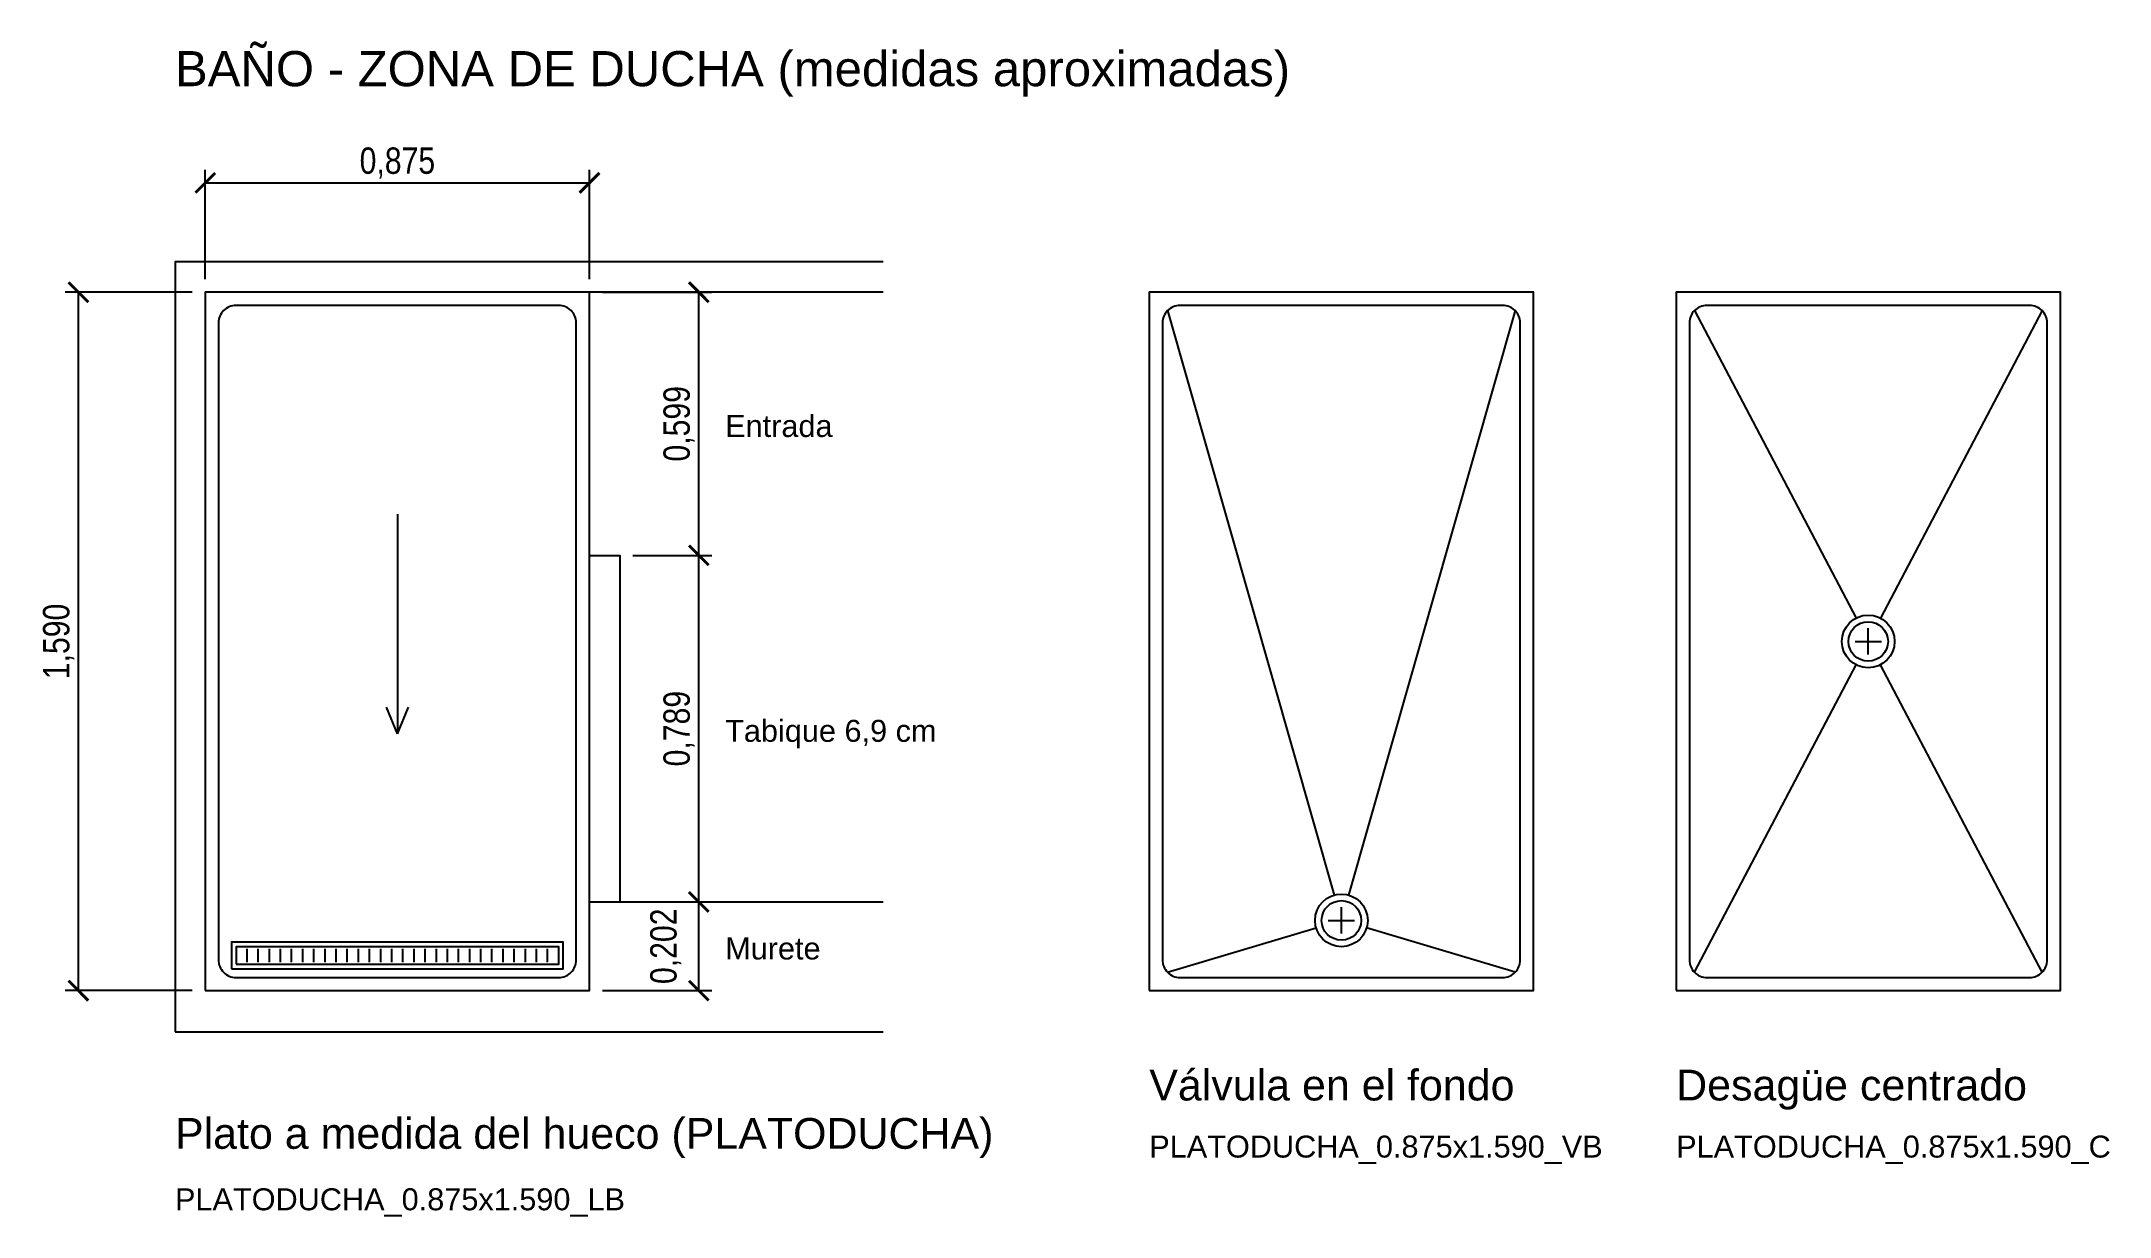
# Model space of a CAD drawing. Header units: metres. Extents: x -0.37 to 4.34, y -0.51 to 2.16.
import ezdxf

# ---------------------------------------------------------------- set-up
doc = ezdxf.new("R2010")
doc.units = ezdxf.units.M
for name, color, linetype in [('EJEMPLO-BANO', 8, 'Continuous'), ('EJEMPLO-COTAS', 3, 'Continuous'), ('EJEMPLO-TEXTOS', 8, 'Continuous'), ('MOBILIARIO', 7, 'Continuous')]:
    doc.layers.add(name, color=color, linetype=linetype)
doc.styles.add('MOB_TEXTO', font='arial.ttf')
doc.styles.add('OpenSansCondensed-Light', font='OpenSansCondensed-Light.ttf')
doc.dimstyles.new('EZDXF', dxfattribs={"dimtxt": 0.25, "dimasz": 0.175, "dimexe": 0.375, "dimexo": 0.125, "dimgap": 0.1, "dimtad": 1, "dimlfac": 100, "dimzin": 12, "dimdsep": 46, "dimtxsty": 'OpenSansCondensed-Light', "dimblk": 'ARCHTICK', "dimcen": 2.5, "dimazin": 3, "dimtfac": 0.5, "dimtmove": 2, "dimatfit": 3})

# ---------------------------------------------------------------- blocks, each defined once
blk = doc.blocks.new('PLATODUCHA_0.875x1.590_LB')
for p, q in [((0.4375, 1.085), (0.4375, 0.585)), ((0.4375, 0.585), (0.4125, 0.645)), ((0.4375, 0.585), (0.4625, 0.645)), ((0.0953, 0.065), (0.0953, 0.095)), ((0.1207, 0.065), (0.1207, 0.095)), ((0.146, 0.065), (0.146, 0.095)), ((0.1714, 0.065), (0.1714, 0.095)), ((0.1967, 0.065), (0.1967, 0.095)), ((0.2221, 0.065), (0.2221, 0.095)), ((0.2474, 0.065), (0.2474, 0.095)), ((0.2728, 0.065), (0.2728, 0.095)), ((0.2981, 0.065), (0.2981, 0.095)), ((0.3234, 0.065), (0.3234, 0.095)), ((0.3488, 0.065), (0.3488, 0.095)), ((0.3741, 0.065), (0.3741, 0.095)), ((0.3995, 0.065), (0.3995, 0.095)), ((0.4248, 0.065), (0.4248, 0.095)), ((0.4502, 0.065), (0.4502, 0.095)), ((0.4755, 0.065), (0.4755, 0.095)), ((0.5009, 0.065), (0.5009, 0.095)), ((0.5262, 0.065), (0.5262, 0.095)), ((0.5516, 0.065), (0.5516, 0.095)), ((0.5769, 0.065), (0.5769, 0.095)), ((0.6022, 0.065), (0.6022, 0.095)), ((0.6276, 0.065), (0.6276, 0.095)), ((0.6529, 0.065), (0.6529, 0.095)), ((0.6783, 0.065), (0.6783, 0.095)), ((0.7036, 0.065), (0.7036, 0.095)), ((0.729, 0.065), (0.729, 0.095)), ((0.7543, 0.065), (0.7543, 0.095)), ((0.7797, 0.065), (0.7797, 0.095))]:
    blk.add_line(p, q)
for points in [[(0, 0), (0.875, 0), (0.875, 1.59), (0, 1.59)], [(0.06, 0.05), (0.815, 0.05), (0.815, 0.11), (0.06, 0.11)], [(0.07, 0.06), (0.805, 0.06), (0.805, 0.1), (0.07, 0.1)]]:
    blk.add_lwpolyline(points, close=True)
blk.add_lwpolyline([(0.07, 0.03), (0.805, 0.03, 0.414214), (0.845, 0.07), (0.845, 1.52, 0.414214), (0.805, 1.56), (0.07, 1.56, 0.414214), (0.03, 1.52), (0.03, 0.07, 0.414214)], format="xyb", close=True)
blk = doc.blocks.new('PLATODUCHA_0.875x1.590_VB')
for p, q in [((0.0417, 1.5483), (0.4211, 0.2177)), ((0.8333, 1.5483), (0.4539, 0.2177)), ((0.4375, 0.13), (0.4375, 0.19)), ((0.0417, 0.0417), (0.38, 0.1428)), ((0.4075, 0.16), (0.4675, 0.16)), ((0.8333, 0.0417), (0.495, 0.1428))]:
    blk.add_line(p, q)
blk.add_lwpolyline([(0, 0), (0.875, 0), (0.875, 1.59), (0, 1.59)], close=True)
blk.add_lwpolyline([(0.07, 0.03), (0.805, 0.03, 0.414214), (0.845, 0.07), (0.845, 1.52, 0.414214), (0.805, 1.56), (0.07, 1.56, 0.414214), (0.03, 1.52), (0.03, 0.07, 0.414214)], format="xyb", close=True)
for radius in [0.06, 0.045]:
    blk.add_circle((0.4375, 0.16), radius)
blk = doc.blocks.new('PLATODUCHA_0.875x1.590_C')
for p, q in [((0.0417, 1.5483), (0.4096, 0.8481)), ((0.8333, 1.5483), (0.4654, 0.8481)), ((0.4375, 0.765), (0.4375, 0.825)), ((0.4075, 0.795), (0.4675, 0.795)), ((0.0417, 0.0417), (0.4096, 0.7419)), ((0.8333, 0.0417), (0.4654, 0.7419))]:
    blk.add_line(p, q)
blk.add_lwpolyline([(0, 0), (0.875, 0), (0.875, 1.59), (0, 1.59)], close=True)
blk.add_lwpolyline([(0.07, 0.03), (0.805, 0.03, 0.414214), (0.845, 0.07), (0.845, 1.52, 0.414214), (0.805, 1.56), (0.07, 1.56, 0.414214), (0.03, 1.52), (0.03, 0.07, 0.414214)], format="xyb", close=True)
for radius in [0.06, 0.045]:
    blk.add_circle((0.4375, 0.795), radius)
blk = doc.blocks.new('_ARCHTICK')
at = {"color": 0, "linetype": 'BYBLOCK', "const_width": 0.15}
blk.add_lwpolyline([(-0.5, -0.5), (0.5, 0.5)], dxfattribs=at)

msp = doc.modelspace()

# ---------------------------------------------------------------- linework, layer by layer
at = {"layer": 'EJEMPLO-BANO'}
for p, q in [((0.875, 0.991), (0.875, 1.59)), ((0, 0), (0.875, 0)), ((-0.069, -0.094), (1.544, -0.094))]:
    msp.add_line(p, q, dxfattribs=at)
for points in [[(1.544, 1.659), (-0.069, 1.659), (-0.069, -0.094)], [(1.544, 1.59), (0, 1.59), (0, 0)], [(0.875, 0.202), (0.875, 0.991), (0.944, 0.991), (0.944, 0.202)], [(0.875, 0), (0.875, 0.202), (1.544, 0.202)]]:
    msp.add_lwpolyline(points, dxfattribs=at)

# ---------------------------------------------------------------- block references
at = {"layer": 'MOBILIARIO'}
for name, p in [('PLATODUCHA_0.875x1.590_LB', (0, 0)), ('PLATODUCHA_0.875x1.590_VB', (2.15, 0)), ('PLATODUCHA_0.875x1.590_C', (3.35, 0))]:
    msp.add_blockref(name, p, dxfattribs=at)

# ---------------------------------------------------------------- texts
at = {"layer": 'EJEMPLO-TEXTOS', "style": 'MOB_TEXTO'}
for s, height, p in [('BAÑO - ZONA DE DUCHA (medidas aproximadas)', 0.08, (-0.069, 2.059)), ('Entrada', 0.05, (1.184, 1.2605)), ('Tabique 6,9 cm', 0.05, (1.184, 0.5665)), ('Murete', 0.05, (1.184, 0.071)), ('Válvula en el fondo', 0.07, (2.15, -0.25)), ('Desagüe centrado', 0.07, (3.35, -0.25)), ('Plato a medida del hueco (PLATODUCHA)', 0.07, (-0.069, -0.36)), ('PLATODUCHA_0.875x1.590_VB', 0.05, (2.15, -0.38)), ('PLATODUCHA_0.875x1.590_C', 0.05, (3.35, -0.38)), ('PLATODUCHA_0.875x1.590_LB', 0.05, (-0.069, -0.5))]:
    msp.add_text(s, height=height, dxfattribs=at).set_placement(p)

# ---------------------------------------------------------------- dimensions: what is measured, and where the dimension line sits
at = {"layer": 'EJEMPLO-COTAS'}
msp.add_linear_dim(base=(0, 1.839), p1=(0, 1.59), p2=(0.875, 1.59), dimstyle='EZDXF', override={"dimtxt": 0.06, "dimasz": 0.045, "dimexe": 0.03, "dimexo": 0.03, "dimgap": 0.015, "dimtad": 1, "dimdec": 3, "dimlfac": 1, "dimzin": 0, "dimdsep": 44, "dimblk": 'ARCHTICK', "dimclrt": 3}, dxfattribs=at).render()
for base, p1, p2 in [((-0.289, 0), (0, 0), (0, 1.59)), ((1.124, 0.991), (0.944, 0.991), (0.875, 1.59)), ((1.124, 0.202), (0.944, 0.202), (0.944, 0.991)), ((1.124, 0), (0.875, 0), (0.875, 0.202))]:
    msp.add_linear_dim(base=base, p1=p1, p2=p2, angle=90, dimstyle='EZDXF', override={"dimtxt": 0.06, "dimasz": 0.045, "dimexe": 0.03, "dimexo": 0.03, "dimgap": 0.015, "dimtad": 1, "dimdec": 3, "dimlfac": 1, "dimzin": 0, "dimdsep": 44, "dimblk": 'ARCHTICK', "dimclrt": 3}, dxfattribs=at).render()

doc.saveas('drawing.dxf')
